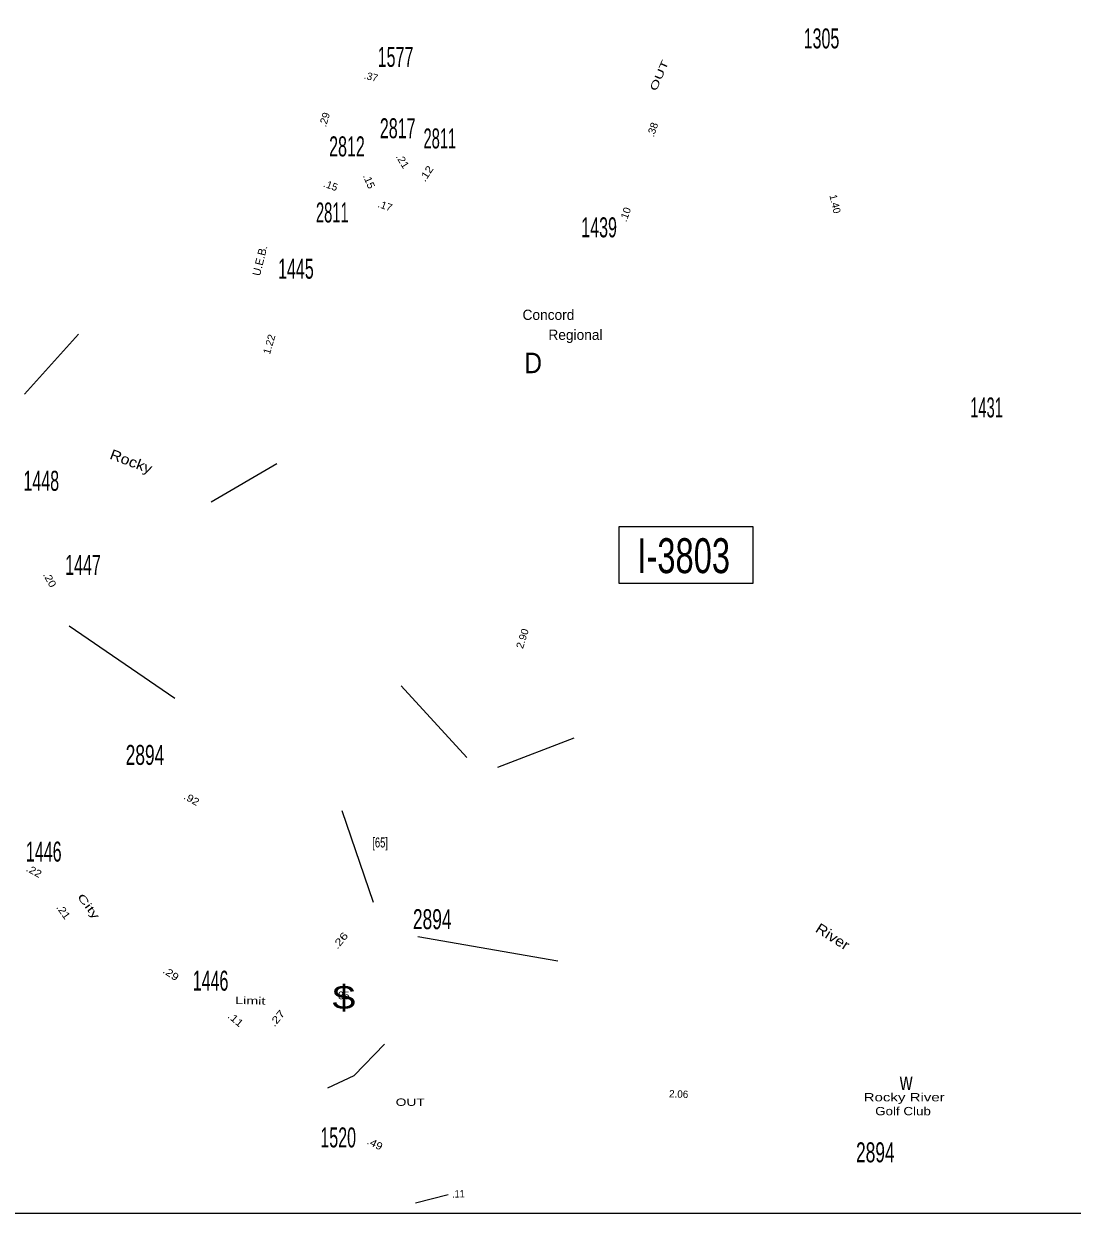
# Model space of a CAD drawing. Extents: x 417052 to 534607, y 147602 to 383566.
# Drawn here: x 485925 to 502289, y 346393 to 364968 of the extents above; entities that cross this region are included whole.
import ezdxf
from ezdxf.enums import TextEntityAlignment as Align

# ---------------------------------------------------------------- set-up
doc = ezdxf.new("R2010")
doc.units = 0
doc.header["$LTSCALE"] = 48
for name, color, linetype, lineweight in [('23', 7, 'Continuous', 25), ('3', 7, 'Continuous', 25), ('31', 7, 'Continuous', 25), ('40', 7, 'Continuous', 13), ('5', 7, 'Continuous', 53), ('56', 7, 'Continuous', 25), ('63', 7, 'Continuous', 25)]:
    doc.layers.add(name, color=color, linetype=linetype, lineweight=lineweight)
for name, color, linetype in [('29', 7, 'Continuous'), ('49', 7, 'Continuous'), ('52', 7, 'Continuous'), ('54', 7, 'Continuous'), ('57', 7, 'Continuous')]:
    doc.layers.add(name, color=color, linetype=linetype)

msp = doc.modelspace()

# ---------------------------------------------------------------- linework, layer by layer
at = {"layer": '3'}
msp.add_lwpolyline([(497302.75, 356228.35), (495218.98, 356228.35), (495218.98, 357117.94), (497302.75, 357117.94)], close=True, dxfattribs=at)
at = {"layer": '31'}
for p, q in [((485937.75, 359183.13), (486776.58, 360122.06)), ((488848.58, 357499.49), (489872.68, 358101.99)), ((486634.73, 355564.9), (488284.17, 354433.86)), ((492841.98, 353507.47), (491812.65, 354630.61)), ((493325.44, 353356.24), (494515.98, 353815.09)), ((491381.3, 351242.63), (490892.09, 352675.86)), ((492075.98, 350712.05), (494258.79, 350335.01))]:
    msp.add_line(p, q, dxfattribs=at)
msp.add_lwpolyline([(490670.53, 348348.75), (491081.28, 348543.3), (491553.14, 349033.56)], dxfattribs=at)
at = {"layer": '40'}
msp.add_line((492549.57, 346681.44), (492037.42, 346550.14), dxfattribs=at)
at = {"layer": '63'}
msp.add_lwpolyline([(471781.38, 381686.8), (471781.38, 346392.52), (507780.92, 346392.52)], dxfattribs=at)

# ---------------------------------------------------------------- texts
at = {"layer": '23'}
for s, width, p in [('1305', 0.6, (498375.36, 364583.05)), ('1577', 0.6, (491726.47, 364294.57)), ('2817', 0.6, (491760.68, 363180.21)), ('2811', 0.55, (492418.54, 363021.26)), ('2812', 0.6, (490969.18, 362897.15)), ('2811', 0.55, (490739.85, 361865.12)), ('1439', 0.6, (494904.49, 361633.02)), ('1445', 0.6, (490171.89, 360986.52)), ('1431', 0.55, (500951.62, 358819.64)), ('1448', 0.6, (486197.44, 357674.71)), ('1447', 0.6, (486848.49, 356361.21)), ('2894', 0.65, (487816.26, 353393.67)), ('1446', 0.6, (486236.14, 351883.6)), ('2894', 0.65, (492299.93, 350828.65)), ('1446', 0.6, (488839.74, 349868.16)), ('1520', 0.6, (490831.84, 347420.04)), ('2894', 0.65, (499215.87, 347187.2))]:
    msp.add_text(s, height=312, dxfattribs=dict(at, width=width)).set_placement(p, align=Align.CENTER)
at = {"layer": '29', "width": 0.7}
msp.add_text('[65]', height=156, dxfattribs=at).set_placement((491486.7, 352104.39), align=Align.CENTER)
at = {"layer": '3', "width": 0.7}
msp.add_text('I-3803', height=545, dxfattribs=at).set_placement((495501.4, 356388.58))
at = {"layer": '40'}
for s, rotation, p in [('.37', 345.462, (491330.47, 364086.39)), ('1.40', 283.429, (498533.03, 362141.71)), ('2.06', 357.586, (496143.77, 348196.92))]:
    msp.add_text(s, height=115, rotation=rotation, dxfattribs=at).set_placement(p, align=Align.CENTER)
for s, rotation, width, p in [('.29', 73.064, 1.05, (490673.16, 363455.4)), ('.38', 71.328, 1.05, (495793.35, 363297.17)), ('.21', 301.119, 1.1, (491787.89, 362794.19)), ('.15', 293.074, 1.1, (491260.72, 362486.33)), ('.12', 57.145, 1.2, (492256.11, 362596.76)), ('.15', 339.981, 1.05, (490695.22, 362389.37)), ('.17', 340.509, 1.05, (491545.27, 362071.75)), ('.10', 70.55, 1.05, (495367.99, 361971.49)), ('1.22', 73.713, 1.05, (489809.89, 359946.32)), ('.20', 299.283, 1.15, (486279.89, 356258.92)), ('2.90', 72.537, 1.05, (493761.88, 355350.07)), ('.92', 330.494, 1.15, (488515.44, 352810.2)), ('.22', 331.318, 1.15, (486056.76, 351684.66)), ('.21', 305.318, 1.15, (486496.13, 351069.17)), ('.26', 50.75, 1.3, (490908.44, 350614.34)), ('.29', 326.373, 1.2, (488189.64, 350084.61)), ('.11', 319.247, 1.2, (489193.43, 349373.64)), ('.27', 50.698, 1.3, (489923.44, 349399.78)), ('.49', 333.237, 1.15, (491378.91, 347426.09)), ('.11', 1.717, 0.9, (492710.02, 346637.95))]:
    msp.add_text(s, height=115, rotation=rotation, dxfattribs=dict(at, width=width)).set_placement(p, align=Align.CENTER)
at = {"layer": '49'}
msp.add_text('U.E.B.', height=125, rotation=75.972, dxfattribs=at).set_placement((489669.57, 361254.75), align=Align.CENTER)
at = {"layer": '5', "width": 1.3}
msp.add_text('$', height=370, dxfattribs=at).set_placement((490920.4, 349579.48), align=Align.CENTER)
at = {"layer": '5'}
msp.add_text('85', height=120, dxfattribs=at).set_placement((490919.4, 349734.48), align=Align.CENTER)
at = {"layer": '52'}
for s, rotation, width, p in [('OUT', 66.523, 1.55, (495895.41, 364137.99)), ('City', 307.377, 1.7, (486889.75, 351151.43)), ('Limit', 358.669, 1.45, (489458.65, 349655.28))]:
    msp.add_text(s, height=115, rotation=rotation, dxfattribs=dict(at, width=width)).set_placement(p, align=Align.CENTER)
at = {"layer": '52', "width": 1.4}
msp.add_text('OUT', height=115, dxfattribs=at).set_placement((491956.56, 348068.85), align=Align.CENTER)
at = {"layer": '54'}
for s, p in [('Concord', (494113.92, 360343.07)), ('Regional', (494535.35, 360031.04))]:
    msp.add_text(s, height=160, dxfattribs=at).set_placement(p, align=Align.CENTER)
at = {"layer": '54', "width": 0.9}
msp.add_text('D', height=320, dxfattribs=at).set_placement((493874.12, 359511.24), align=Align.CENTER)
at = {"layer": '56'}
for s, height, width, p in [('w', 275, 0.75, (499696.65, 348315.29)), ('Rocky River', 130, 1.35, (499666.47, 348139.21)), ('Golf Club', 130, 1.2, (499647.9, 347921.94))]:
    msp.add_text(s, height=height, dxfattribs=dict(at, width=width)).set_placement(p, align=Align.CENTER)
at = {"layer": '57', "width": 1.15}
for s, rotation, p in [('Rocky', 339.253, (487572.53, 358058.07)), ('River', 327.508, (498508.46, 350643.89))]:
    msp.add_text(s, height=160, rotation=rotation, dxfattribs=at).set_placement(p, align=Align.CENTER)

doc.saveas('drawing.dxf')
